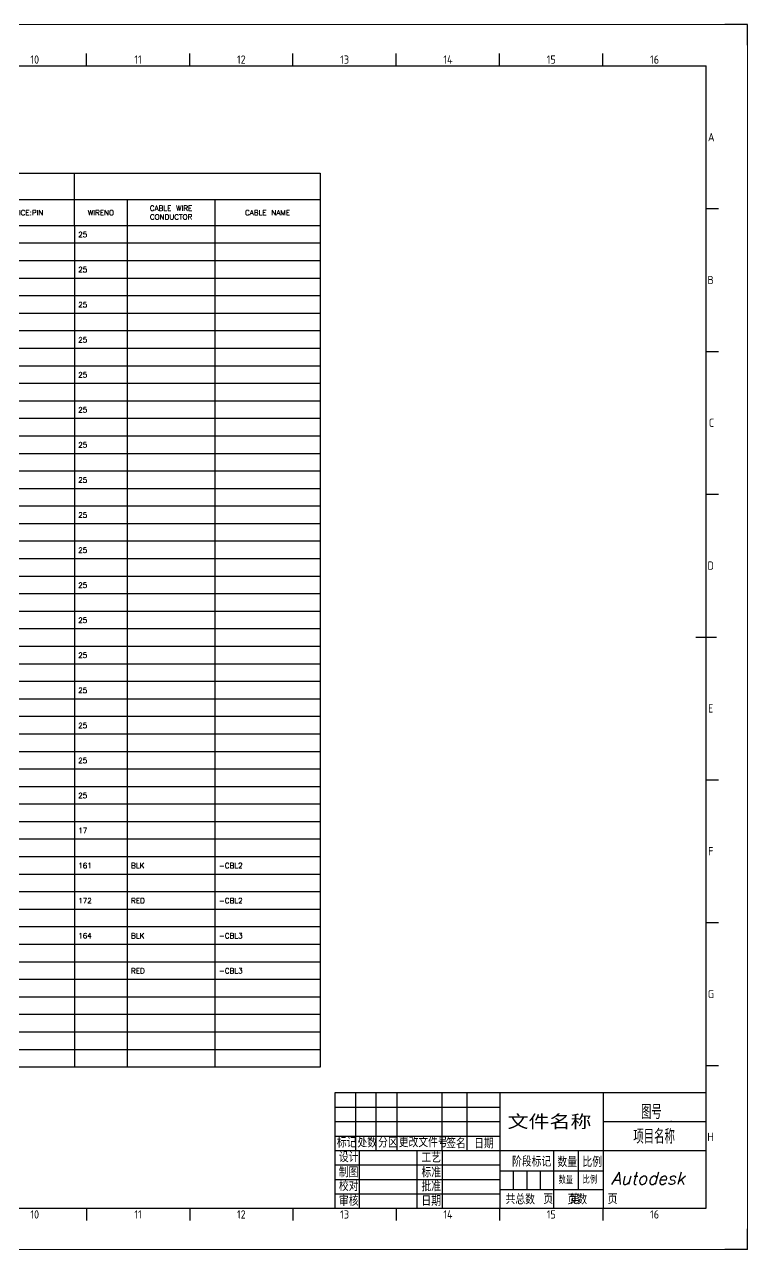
# Model space of a CAD drawing. Header units: millimetres. Extents: x 0 to 841, y 0 to 594.
# Drawn here: x 491 to 841, y 0 to 594 of the extents above; entities that cross this region are included whole.
import ezdxf
from ezdxf.enums import TextEntityAlignment as Align

# ---------------------------------------------------------------- set-up
doc = ezdxf.new("R2010")
doc.units = ezdxf.units.MM
doc.header["$LTSCALE"] = 12
for name, color, linetype in [('AE_BOR', 1, 'Continuous'), ('PMISC', 7, 'Continuous'), ('PWIRE', 84, 'Continuous'), ('图框_外框线', 7, 'Continuous'), ('图框_标题栏属性', 1, 'Continuous'), ('图框_标题栏文字', 6, 'Continuous')]:
    doc.layers.add(name, color=color, linetype=linetype)
doc.styles.get("Standard").update_dxf_attribs({"font": 'txt.shx', "bigfont": 'gbcbig.shx'})
doc.styles.add('WD', font='romans.shx', dxfattribs={"bigfont": 'gbcbig.shx'})
doc.styles.add('WD_IEC', font='isocp2.shx', dxfattribs={"width": 0.9, "height": 4, "bigfont": 'gbcbig.shx'})
doc.styles.add('工程字', font='gbenor.shx', dxfattribs={"bigfont": 'gbcbig.shx'})

# ---------------------------------------------------------------- blocks, each defined once
blk = doc.blocks.new('gb_a1')
for p, q in [((20, 574), (821, 574)), ((821, 20), (821, 574)), ((20, 20), (821, 20))]:
    blk.add_line(p, q)
at = {"layer": 'AE_BOR', "color": 1, "lineweight": 15}
for p, q in [((0, 594), (841, 594)), ((841, 594), (841, 0)), ((841, 0), (0, 0))]:
    blk.add_line(p, q, dxfattribs=at)
at = {"layer": 'AE_BOR', "lineweight": 30}
for p, q in [((841, 594), (830, 594)), ((841, 584), (841, 594)), ((841, 0), (841, 10)), ((841, 0), (830, 0))]:
    blk.add_line(p, q, dxfattribs=at)
at = {"layer": 'AE_BOR'}
for p, q in [((520.625, 574), (520.625, 580)), ((570.6875, 574), (570.6875, 580)), ((620.75, 574), (620.75, 580)), ((670.8125, 574), (670.8125, 580)), ((720.875, 574), (720.875, 580)), ((770.9375, 574), (770.9375, 580)), ((821, 504.75), (827, 504.75)), ((821, 435.5), (827, 435.5)), ((821, 366.25), (827, 366.25)), ((821, 227.75), (827, 227.75)), ((821, 158.5), (827, 158.5)), ((821, 89.25), (827, 89.25)), ((520.625, 20), (520.625, 14)), ((570.6875, 20), (570.6875, 14)), ((620.75, 20), (620.75, 14)), ((670.8125, 20), (670.8125, 14)), ((720.875, 20), (720.875, 14)), ((770.9375, 20), (770.9375, 14))]:
    blk.add_line(p, q, dxfattribs=at)
at = {"layer": 'AE_BOR', "color": 2, "lineweight": 30}
blk.add_line((816, 297), (826, 297), dxfattribs=at)
at = {"layer": 'AE_BOR', "style": 'WD_IEC'}
for s, p in [('10', (495.59375, 575)), ('11', (545.65625, 575)), ('12', (595.71875, 575)), ('13', (645.78125, 575)), ('14', (695.84375, 575)), ('15', (745.90625, 575)), ('16', (795.96875, 575)), ('10', (495.59375, 15)), ('11', (545.65625, 15)), ('12', (595.71875, 15)), ('13', (645.78125, 15)), ('14', (695.84375, 15)), ('15', (745.90625, 15)), ('16', (795.96875, 15))]:
    blk.add_text(s, height=4, dxfattribs=at).set_placement(p, align=Align.CENTER)
for s, p in [('A', (825.04762, 539.375)), ('B', (824.66667, 470.125)), ('C', (824.85714, 400.875)), ('D', (824.66667, 331.625)), ('E', (824.47619, 262.375)), ('F', (824.47619, 193.125)), ('G', (824.85714, 123.875)), ('H', (824.66667, 54.625))]:
    blk.add_text(s, height=4, dxfattribs=at).set_placement(p, align=Align.MIDDLE_RIGHT)
blk = doc.blocks.new('CorpLogoBlock')
at = {"insert": (-46.09, 17.54), "char_height": 6, "width": 37.2055, "attachment_point": 1, "style": '工程字'}
blk.add_mtext('{\\Fitalic|c0;Autodesk}', dxfattribs=at)
blk = doc.blocks.new('GB_TitleBlock')
at = {"lineweight": -3}
for p, q in [((-50, 42), (0, 42)), ((-50, 28), (0, 28))]:
    blk.add_line(p, q, dxfattribs=at)
blk.add_point((-16.99, 42), dxfattribs=at)
at = {"layer": '图框_外框线'}
for p, q in [((-170, 56), (-170, 28)), ((-160, 28), (-160, 56)), ((-150, 56), (-150, 28)), ((-128, 28), (-128, 56)), ((-116, 56), (-116, 28)), ((-100, 56), (-100, 0)), ((-50, 56), (-50, 0)), ((-180, 49), (-100, 49)), ((-180, 42), (-100, 42)), ((-180, 35), (-100, 35)), ((-180, 28), (-50, 28)), ((-168, 0), (-168, 28)), ((-140, 0), (-140, 28)), ((-128, 28), (-128, 0)), ((-74, 28), (-74, 0)), ((-62, 28), (-62, 9)), ((-180, 21), (-100, 21)), ((-50, 18), (-100, 18)), ((-93.5, 18), (-93.5, 9)), ((-87, 18), (-87, 9)), ((-80.5, 18), (-80.5, 9)), ((-180, 14), (-100, 14)), ((-180, 7), (-100, 7)), ((-50, 9), (-100, 9))]:
    blk.add_line(p, q, dxfattribs=at)
blk.add_lwpolyline([(0, 56), (-180, 56), (-180, 0), (0, 0), (0, 56)], dxfattribs=at)
at = {"style": 'WD', "flags": 1}
blk.add_attdef('WD_TB', (-168.38, 50.46), '', height=2, dxfattribs=at)
at = {"layer": '图框_标题栏属性', "style": '工程字'}
for tag, p in [('REV3', (-179.58, 50.91)), ('REV2', (-179.43, 43.49)), ('REV1', (-179.43, 36.77))]:
    blk.add_attdef(tag, p, '', height=3, dxfattribs=at)
for tag, height, width, p, p2 in [('REV3DET', 3, 13.288798, (-148.76, 50.77), (-130.49, 50.77)), ('BY3', 3, 6.930672, (-126.95, 50.77), (-117.42, 50.77)), ('RD3', 3, 9.096075, (-114.66, 50.77), (-102.16, 50.77)), ('REV2DET', 3, 1.39216, (-148.76, 43.77), (-130.49, 43.77)), ('BY2', 3, 6.930672, (-126.95, 43.77), (-117.42, 43.77)), ('RD2', 3, 9.096075, (-114.66, 43.77), (-102.16, 43.77)), ('文件名称', 7, 2.04191, (-96.3, 38.33), (-55.63, 38.33)), ('REV1DET', 3, 13.288798, (-148.76, 36.77), (-130.49, 36.77)), ('BY1', 3, 6.930672, (-126.95, 36.77), (-117.42, 36.77)), ('RD1', 3, 9.096075, (-114.66, 36.77), (-102.16, 36.77))]:
    blk.add_attdef(tag, text='', height=height, dxfattribs=dict(at, width=width)).set_placement(p, p2, align=Align.FIT)
for tag, p in [('图号', (-26.57, 46.93)), ('项目名称', (-25.25, 35.16))]:
    blk.add_attdef(tag, text='', height=7, dxfattribs=at).set_placement(p, align=Align.MIDDLE)
at = {"layer": '图框_标题栏属性', "lineweight": -3}
for tag, p in [('设计', (-163.59, 22.3)), ('工艺', (-123.59, 22.3)), ('制图', (-163.59, 15.3)), ('标准', (-123.59, 15.3)), ('校对', (-163.59, 8.3)), ('批准', (-123.59, 8.3)), ('审核', (-163.59, 1.3)), ('日期', (-123.59, 1.3))]:
    blk.add_attdef(tag, p, '', height=5, dxfattribs=at)
at = {"layer": '图框_标题栏属性', "style": '工程字'}
for tag, height, p in [('数量', 3.5, (-68.02, 13.58)), ('比例', 3.5, (-56.4, 13.74)), ('总数', 5, (-87.74, 4.36)), ('页数', 5, (-62.45, 4.36))]:
    blk.add_attdef(tag, text='', height=height, dxfattribs=at).set_placement(p, align=Align.MIDDLE_CENTER)
at = {"layer": '图框_标题栏文字', "style": '工程字'}
for s, p in [('标记', (-179, 29.44)), ('处数', (-169, 29.44)), ('分区', (-159, 29.44)), ('更改文件号', (-149, 29.59)), ('签名', (-126, 29)), ('日期', (-112.47, 28.98)), ('设计', (-177.99, 22.35)), ('工艺', (-138.02, 22.15)), ('阶段标记', (-94.11, 20.2)), ('数量', (-72.11, 20)), ('比例', (-60, 20)), ('制图', (-178.04, 15.02)), ('标准', (-137.99, 14.92)), ('校对', (-177.99, 8.33)), ('批准', (-138.02, 8.15)), ('审核', (-177.99, 1.15)), ('日期', (-138.02, 1.15)), ('共     页   第     页', (-97.24, 2))]:
    blk.add_text(s, height=5, dxfattribs=at).set_placement(p)
blk = doc.blocks.new('TERMLAY_HEADER')
for p, q in [((-14.75, 0), (14.75, 0)), ((7.75, -1.5), (7.75, 0)), ((14.75, 0), (14.75, -1.5)), ((3.25, -0.75), (7.75, -0.75)), ((7.75, -0.75), (9.25, -0.75)), ((9.25, -0.75), (11.75, -0.75)), ((9.25, -0.75), (9.25, -1.5)), ((11.75, -0.75), (14.75, -0.75)), ((11.75, -0.75), (11.75, -1.5)), ((14.75, -1.5), (-14.75, -1.5))]:
    blk.add_line(p, q)
for s, p in [('CABLE WIRE', (10.5, -1)), ('WIRENO', (8.5, -1.125)), ('CONDUCTOR', (10.5, -1.25)), ('CABLE NAME', (13.25, -1.125))]:
    blk.add_text(s, height=0.15).set_placement(p, align=Align.MIDDLE_CENTER)
blk.add_text('=FUNCTION+LOCATION-DEVICE:PIN', height=0.15).set_placement((3.375, -1.125), align=Align.MIDDLE_LEFT)
at = {"color": 4, "style": 'WD'}
blk.add_attdef('TAB_STRIP', text='', height=0.225, dxfattribs=at).set_placement((0.5, -0.375), align=Align.MIDDLE_LEFT)
blk = doc.blocks.new('TERMLAY_ROW.DWG')
for p, q in [((7.75, 0), (7.75, -0.5)), ((9.25, 0), (9.25, -0.5)), ((11.75, 0), (11.75, -0.5)), ((14.75, 0), (14.75, -0.5)), ((14.75, -0.5), (-14.75, -0.5))]:
    blk.add_line(p, q)
at = {"color": 3, "style": 'WD'}
for tag, p in [('CABLENAMEL', (-14.5, -0.25)), ('CABLEWCL', (-11.125, -0.25)), ('WIREL', (-8.625, -0.25)), ('DESTINATIONR', (3.375, -0.25)), ('WIRER', (7.854, -0.25)), ('CABLEWCR', (9.36, -0.25)), ('CABLENAMER', (11.864, -0.25))]:
    blk.add_attdef(tag, text='', height=0.15, dxfattribs=at).set_placement(p, align=Align.MIDDLE_LEFT)
blk.add_attdef('DESTINATIONL', text='', height=0.15, dxfattribs=at).set_placement((-2.875, -0.25), align=Align.MIDDLE_RIGHT)
at = {"color": 4, "style": 'WD'}
for tag, p in [('TERMPINL', (-2, -0.25)), ('JUMPER', (-0.625, -0.25)), ('WIRENO', (0.875, -0.25)), ('TERM', (0.875, -0.25)), ('TERMPINR', (2.5, -0.25))]:
    blk.add_attdef(tag, text='', height=0.15, dxfattribs=at).set_placement(p, align=Align.MIDDLE_CENTER)
at = {"color": 4, "style": 'WD', "flags": 1}
for tag, p in [('P_TAGSTRIP', (1.692, -0.328)), ('LOC', (1.675, -0.207)), ('INST', (1.708, -0.094))]:
    blk.add_attdef(tag, text='', height=0.0625, dxfattribs=at).set_placement(p, align=Align.MIDDLE_RIGHT)
for tag, p in [('WDBLKNAM', (0.006, -0.392)), ('FP', (0.645, -0.437)), ('FPT', (0.796, -0.431))]:
    blk.add_attdef(tag, text='', height=0.0625, dxfattribs=at).set_placement(p, align=Align.MIDDLE_LEFT)

msp = doc.modelspace()

# ---------------------------------------------------------------- block references
for name, p in [('gb_a1', (0, 0)), ('CorpLogoBlock', (821, 20))]:
    msp.add_blockref(name, p)
at = {"xscale": 17, "yscale": 17, "zscale": 17}
for name, p in [('TERMLAY_HEADER', (383.18, 521.89)), ('TERMLAY_ROW.DWG', (383.18, 487.89)), ('TERMLAY_ROW.DWG', (383.18, 470.89)), ('TERMLAY_ROW.DWG', (383.18, 453.89)), ('TERMLAY_ROW.DWG', (383.18, 436.89)), ('TERMLAY_ROW.DWG', (383.18, 419.89)), ('TERMLAY_ROW.DWG', (383.18, 402.89)), ('TERMLAY_ROW.DWG', (383.18, 385.89)), ('TERMLAY_ROW.DWG', (383.18, 368.89)), ('TERMLAY_ROW.DWG', (383.18, 351.89)), ('TERMLAY_ROW.DWG', (383.18, 334.89)), ('TERMLAY_ROW.DWG', (383.18, 317.89)), ('TERMLAY_ROW.DWG', (383.18, 300.89)), ('TERMLAY_ROW.DWG', (383.18, 283.89)), ('TERMLAY_ROW.DWG', (383.18, 266.89)), ('TERMLAY_ROW.DWG', (383.18, 249.89)), ('TERMLAY_ROW.DWG', (383.18, 232.89)), ('TERMLAY_ROW.DWG', (383.18, 215.89)), ('TERMLAY_ROW.DWG', (383.18, 198.89)), ('TERMLAY_ROW.DWG', (383.18, 181.89)), ('TERMLAY_ROW.DWG', (383.18, 164.89)), ('TERMLAY_ROW.DWG', (383.18, 147.89)), ('TERMLAY_ROW.DWG', (383.18, 130.89)), ('TERMLAY_ROW.DWG', (383.18, 122.39)), ('TERMLAY_ROW.DWG', (383.18, 113.89)), ('TERMLAY_ROW.DWG', (383.18, 105.39)), ('TERMLAY_ROW.DWG', (383.18, 96.89))]:
    msp.add_blockref(name, p, dxfattribs=at)
ref = msp.add_blockref('TERMLAY_ROW.DWG', (383.18, 496.39), dxfattribs=dict(xscale=17, yscale=17, zscale=17))
ref.add_attrib('WIRER', '25', dxfattribs={"layer": 'PWIRE', "color": 3, "height": 2.55, "style": 'WD'}).set_placement((516.69, 492.14), align=Align.MIDDLE_LEFT)
ref = msp.add_blockref('TERMLAY_ROW.DWG', (383.18, 479.39), dxfattribs=dict(xscale=17, yscale=17, zscale=17))
ref.add_attrib('WIRER', '25', dxfattribs={"layer": 'PWIRE', "color": 3, "height": 2.55, "style": 'WD'}).set_placement((516.69, 475.14), align=Align.MIDDLE_LEFT)
ref = msp.add_blockref('TERMLAY_ROW.DWG', (383.18, 462.39), dxfattribs=dict(xscale=17, yscale=17, zscale=17))
ref.add_attrib('WIRER', '25', dxfattribs={"layer": 'PWIRE', "color": 3, "height": 2.55, "style": 'WD'}).set_placement((516.69, 458.14), align=Align.MIDDLE_LEFT)
ref = msp.add_blockref('TERMLAY_ROW.DWG', (383.18, 445.39), dxfattribs=dict(xscale=17, yscale=17, zscale=17))
ref.add_attrib('WIRER', '25', dxfattribs={"layer": 'PWIRE', "color": 3, "height": 2.55, "style": 'WD'}).set_placement((516.69, 441.14), align=Align.MIDDLE_LEFT)
ref = msp.add_blockref('TERMLAY_ROW.DWG', (383.18, 428.39), dxfattribs=dict(xscale=17, yscale=17, zscale=17))
ref.add_attrib('WIRER', '25', dxfattribs={"layer": 'PWIRE', "color": 3, "height": 2.55, "style": 'WD'}).set_placement((516.69, 424.14), align=Align.MIDDLE_LEFT)
ref = msp.add_blockref('TERMLAY_ROW.DWG', (383.18, 411.39), dxfattribs=dict(xscale=17, yscale=17, zscale=17))
ref.add_attrib('WIRER', '25', dxfattribs={"layer": 'PWIRE', "color": 3, "height": 2.55, "style": 'WD'}).set_placement((516.69, 407.14), align=Align.MIDDLE_LEFT)
ref = msp.add_blockref('TERMLAY_ROW.DWG', (383.18, 394.39), dxfattribs=dict(xscale=17, yscale=17, zscale=17))
ref.add_attrib('WIRER', '25', dxfattribs={"layer": 'PWIRE', "color": 3, "height": 2.55, "style": 'WD'}).set_placement((516.69, 390.14), align=Align.MIDDLE_LEFT)
ref = msp.add_blockref('TERMLAY_ROW.DWG', (383.18, 377.39), dxfattribs=dict(xscale=17, yscale=17, zscale=17))
ref.add_attrib('WIRER', '25', dxfattribs={"layer": 'PWIRE', "color": 3, "height": 2.55, "style": 'WD'}).set_placement((516.69, 373.14), align=Align.MIDDLE_LEFT)
ref = msp.add_blockref('TERMLAY_ROW.DWG', (383.18, 360.39), dxfattribs=dict(xscale=17, yscale=17, zscale=17))
ref.add_attrib('WIRER', '25', dxfattribs={"layer": 'PWIRE', "color": 3, "height": 2.55, "style": 'WD'}).set_placement((516.69, 356.14), align=Align.MIDDLE_LEFT)
ref = msp.add_blockref('TERMLAY_ROW.DWG', (383.18, 343.39), dxfattribs=dict(xscale=17, yscale=17, zscale=17))
ref.add_attrib('WIRER', '25', dxfattribs={"layer": 'PWIRE', "color": 3, "height": 2.55, "style": 'WD'}).set_placement((516.69, 339.14), align=Align.MIDDLE_LEFT)
ref = msp.add_blockref('TERMLAY_ROW.DWG', (383.18, 326.39), dxfattribs=dict(xscale=17, yscale=17, zscale=17))
ref.add_attrib('WIRER', '25', dxfattribs={"layer": 'PWIRE', "color": 3, "height": 2.55, "style": 'WD'}).set_placement((516.69, 322.14), align=Align.MIDDLE_LEFT)
ref = msp.add_blockref('TERMLAY_ROW.DWG', (383.18, 309.39), dxfattribs=dict(xscale=17, yscale=17, zscale=17))
ref.add_attrib('WIRER', '25', dxfattribs={"layer": 'PWIRE', "color": 3, "height": 2.55, "style": 'WD'}).set_placement((516.69, 305.14), align=Align.MIDDLE_LEFT)
ref = msp.add_blockref('TERMLAY_ROW.DWG', (383.18, 292.39), dxfattribs=dict(xscale=17, yscale=17, zscale=17))
ref.add_attrib('WIRER', '25', dxfattribs={"layer": 'PWIRE', "color": 3, "height": 2.55, "style": 'WD'}).set_placement((516.69, 288.14), align=Align.MIDDLE_LEFT)
ref = msp.add_blockref('TERMLAY_ROW.DWG', (383.18, 275.39), dxfattribs=dict(xscale=17, yscale=17, zscale=17))
ref.add_attrib('WIRER', '25', dxfattribs={"layer": 'PWIRE', "color": 3, "height": 2.55, "style": 'WD'}).set_placement((516.69, 271.14), align=Align.MIDDLE_LEFT)
ref = msp.add_blockref('TERMLAY_ROW.DWG', (383.18, 258.39), dxfattribs=dict(xscale=17, yscale=17, zscale=17))
ref.add_attrib('WIRER', '25', dxfattribs={"layer": 'PWIRE', "color": 3, "height": 2.55, "style": 'WD'}).set_placement((516.69, 254.14), align=Align.MIDDLE_LEFT)
ref = msp.add_blockref('TERMLAY_ROW.DWG', (383.18, 241.39), dxfattribs=dict(xscale=17, yscale=17, zscale=17))
ref.add_attrib('WIRER', '25', dxfattribs={"layer": 'PWIRE', "color": 3, "height": 2.55, "style": 'WD'}).set_placement((516.69, 237.14), align=Align.MIDDLE_LEFT)
ref = msp.add_blockref('TERMLAY_ROW.DWG', (383.18, 224.39), dxfattribs=dict(xscale=17, yscale=17, zscale=17))
ref.add_attrib('WIRER', '25', dxfattribs={"layer": 'PWIRE', "color": 3, "height": 2.55, "style": 'WD'}).set_placement((516.69, 220.14), align=Align.MIDDLE_LEFT)
ref = msp.add_blockref('TERMLAY_ROW.DWG', (383.18, 207.39), dxfattribs=dict(xscale=17, yscale=17, zscale=17))
ref.add_attrib('WIRER', '17', dxfattribs={"layer": 'PWIRE', "color": 3, "height": 2.55, "style": 'WD'}).set_placement((516.69, 203.14), align=Align.MIDDLE_LEFT)
ref = msp.add_blockref('TERMLAY_ROW.DWG', (383.18, 190.39), dxfattribs=dict(xscale=17, yscale=17, zscale=17))
ref.add_attrib('WIRER', '161', dxfattribs={"layer": 'PWIRE', "color": 3, "height": 2.55, "style": 'WD'}).set_placement((516.69, 186.14), align=Align.MIDDLE_LEFT)
ref.add_attrib('CABLEWCR', 'BLK', dxfattribs={"layer": 'PMISC', "color": 3, "height": 2.55, "style": 'WD'}).set_placement((542.29, 186.14), align=Align.MIDDLE_LEFT)
ref.add_attrib('CABLENAMER', '-CBL2', dxfattribs={"layer": 'PMISC', "color": 3, "height": 2.55, "style": 'WD'}).set_placement((584.86, 186.14), align=Align.MIDDLE_LEFT)
ref = msp.add_blockref('TERMLAY_ROW.DWG', (383.18, 173.39), dxfattribs=dict(xscale=17, yscale=17, zscale=17))
ref.add_attrib('WIRER', '172', dxfattribs={"layer": 'PWIRE', "color": 3, "height": 2.55, "style": 'WD'}).set_placement((516.69, 169.14), align=Align.MIDDLE_LEFT)
ref.add_attrib('CABLEWCR', 'RED', dxfattribs={"layer": 'PMISC', "color": 3, "height": 2.55, "style": 'WD'}).set_placement((542.29, 169.14), align=Align.MIDDLE_LEFT)
ref.add_attrib('CABLENAMER', '-CBL2', dxfattribs={"layer": 'PMISC', "color": 3, "height": 2.55, "style": 'WD'}).set_placement((584.86, 169.14), align=Align.MIDDLE_LEFT)
ref = msp.add_blockref('TERMLAY_ROW.DWG', (383.18, 156.39), dxfattribs=dict(xscale=17, yscale=17, zscale=17))
ref.add_attrib('WIRER', '164', dxfattribs={"layer": 'PWIRE', "color": 3, "height": 2.55, "style": 'WD'}).set_placement((516.69, 152.14), align=Align.MIDDLE_LEFT)
ref.add_attrib('CABLEWCR', 'BLK', dxfattribs={"layer": 'PMISC', "color": 3, "height": 2.55, "style": 'WD'}).set_placement((542.29, 152.14), align=Align.MIDDLE_LEFT)
ref.add_attrib('CABLENAMER', '-CBL3', dxfattribs={"layer": 'PMISC', "color": 3, "height": 2.55, "style": 'WD'}).set_placement((584.86, 152.14), align=Align.MIDDLE_LEFT)
ref = msp.add_blockref('TERMLAY_ROW.DWG', (383.18, 139.39), dxfattribs=dict(xscale=17, yscale=17, zscale=17))
ref.add_attrib('CABLEWCR', 'RED', dxfattribs={"layer": 'PMISC', "color": 3, "height": 2.55, "style": 'WD'}).set_placement((542.29, 135.14), align=Align.MIDDLE_LEFT)
ref.add_attrib('CABLENAMER', '-CBL3', dxfattribs={"layer": 'PMISC', "color": 3, "height": 2.55, "style": 'WD'}).set_placement((584.86, 135.14), align=Align.MIDDLE_LEFT)
ref = msp.add_blockref('GB_TitleBlock', (821, 20))
ref.add_attrib('页数', '页数', dxfattribs={"layer": '图框_标题栏属性', "height": 5, "style": '工程字'}).set_placement((758.55, 24.36), align=Align.MIDDLE_CENTER)
ref.add_attrib('总数', '总数', dxfattribs={"layer": '图框_标题栏属性', "height": 5, "style": '工程字'}).set_placement((733.26, 24.36), align=Align.MIDDLE_CENTER)
ref.add_attrib('比例', '比例', dxfattribs={"layer": '图框_标题栏属性', "height": 3.5, "style": '工程字'}).set_placement((764.6, 33.74), align=Align.MIDDLE_CENTER)
ref.add_attrib('数量', '数量', dxfattribs={"layer": '图框_标题栏属性', "height": 3.5, "style": '工程字'}).set_placement((752.98, 33.58), align=Align.MIDDLE_CENTER)
ref.add_attrib('项目名称', '项目名称', dxfattribs={"layer": '图框_标题栏属性', "height": 7, "style": '工程字'}).set_placement((795.75, 55.16), align=Align.MIDDLE)
ref.add_attrib('图号', '图号', dxfattribs={"layer": '图框_标题栏属性', "height": 7, "style": '工程字'}).set_placement((794.43, 66.93), align=Align.MIDDLE)
ref.add_attrib('文件名称', '文件名称', dxfattribs={"layer": '图框_标题栏属性', "height": 7, "style": '工程字', "width": 2.04191}).set_placement((724.7, 58.33), (765.37, 58.33), align=Align.FIT)

doc.saveas('drawing.dxf')
